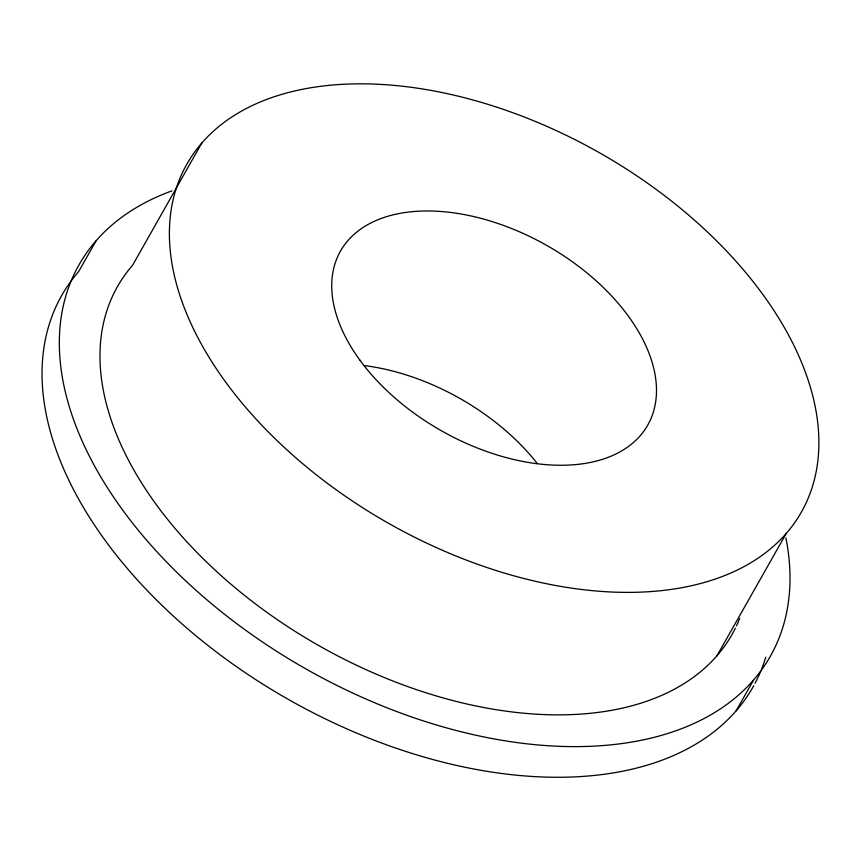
<?xml version="1.0" encoding="UTF-8"?>
<svg xmlns="http://www.w3.org/2000/svg" width="861" height="861" viewBox="0 0 861 861"><rect width="100%" height="100%" fill="white"/><g stroke="black" fill="none" stroke-linecap="round" stroke-linejoin="round"><path stroke-width="1.29" d="M96.034 240.908L78.695 271.516A397.233 239.832 29.5 0 0 269.396 688.219A397.233 239.832 29.5 0 0 753.762 685.679M201.904 142.851L132.551 265.317A353.096 213.184 29.5 0 0 306.268 638.259A353.096 213.184 29.5 0 0 735.369 628.186M716.912 655.867L786.265 533.411A353.096 213.184 29.5 0 0 470.676 99.37A353.096 213.184 29.5 0 0 225.324 381.617A353.096 213.184 29.5 0 0 786.265 533.411M736.101 710.895L753.44 680.276M739.707 618.413A353.096 213.184 29.5 0 1 736.532 625.775M785.932 538.007A397.233 239.832 29.5 0 1 306.957 669.514A397.233 239.832 29.5 0 1 171.952 190.873M765.763 657.244A397.233 239.832 29.5 0 1 761.781 668.663M760.769 671.16A397.233 239.832 29.5 0 1 755.043 683.311M364.278 365.57A176.548 106.592 29.5 0 1 537.178 463.379M359.704 359.876A176.548 106.592 29.5 0 0 640.175 435.774A176.548 106.592 29.5 0 0 482.386 218.748A176.548 106.592 29.5 0 0 359.704 359.876"/></g></svg>
